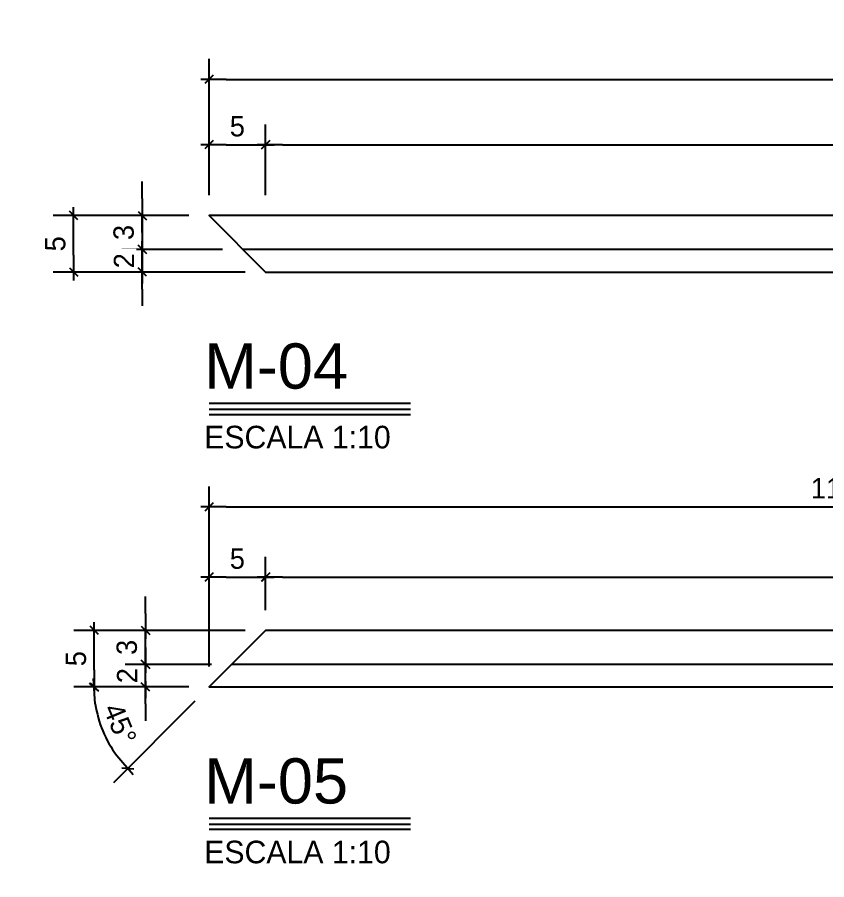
# Model space of a CAD drawing. Header units: millimetres. Extents: x 19458 to 19711, y 4351 to 4752.
# Drawn here: x 19536.67 to 19537.387, y 4510.958 to 4511.721 of the extents above; entities that cross this region are included whole.
import ezdxf
from ezdxf.enums import TextEntityAlignment as Align

# ---------------------------------------------------------------- set-up
doc = ezdxf.new("R2010")
doc.units = ezdxf.units.MM
for name, color, linetype in [('0 @ 0.1', 7, 'Continuous'), ('cotas', 1, 'Continuous'), ('cotas @ 300', 1, 'Continuous'), ('cotas @ 400', 1, 'Continuous'), ('cotas @ 500', 1, 'Continuous'), ('MOLDURAS', 2, 'Continuous'), ('TEXTOS TITULOS @ 0.1', 3, 'Continuous')]:
    doc.layers.add(name, color=color, linetype=linetype)
doc.styles.add('century gothic', font='GOTHIC.TTF')
doc.styles.add('COTAS SMC', font='GOTHIC.TTF')
doc.styles.add('NOTAS', font='GOTHIC.TTF')
doc.styles.add('SMCtitulos', font='sanss___.ttf')
doc.dimstyles.new('ANOTATIVE 100 SMCONSTRUCCIONES', dxfattribs={"dimscale": 0, "dimtxt": 0.18, "dimasz": 0.15, "dimexe": 0.18, "dimexo": 0.09, "dimgap": 0.1, "dimtad": 1, "dimzin": 0, "dimdsep": 46, "dimtxsty": 'century gothic', "dimblk1": 'FLECHA1', "dimblk2": 'FLECHA1', "dimsah": 1, "dimcen": 0.18, "dimdle": 0.075, "dimclrd": 1, "dimclre": 1, "dimclrt": 2, "dimaunit": 1, "dimadec": 0, "dimazin": 0, "dimtfac": 0.75, "dimtix": 1, "dimtmove": 2, "dimatfit": 3, "dimfxl": 0.09, "dimtvp": 1.5, "dimtfill": 1, "dimtolj": 1, "dimtzin": 0, "dimarcsym": 0})
doc.dimstyles.new('ANOTATIVE CM SMCONSTRUCCIONES', dxfattribs={"dimscale": 0, "dimtxt": 0.18, "dimasz": 0.15, "dimexe": 0.18, "dimexo": 0.18, "dimgap": 0.07, "dimtad": 1, "dimdec": 1, "dimlfac": 100, "dimdsep": 46, "dimtxsty": 'century gothic', "dimblk1": 'FLECHA1', "dimblk2": 'FLECHA1', "dimsah": 1, "dimcen": 0.18, "dimdle": 0.075, "dimclrd": 1, "dimclre": 1, "dimclrt": 2, "dimaunit": 1, "dimadec": 0, "dimazin": 2, "dimtfac": 0.75, "dimtdec": 1, "dimtix": 1, "dimtmove": 2, "dimatfit": 3, "dimfxl": 0.09, "dimtvp": 1.5, "dimtfill": 1, "dimtolj": 1, "dimtzin": 0, "dimarcsym": 0})
doc.dimstyles.new('PIES SMCONSTRUCCIONES', dxfattribs={"dimscale": 0, "dimtxt": 0.18, "dimasz": 0.2, "dimexe": 0.18, "dimexo": 0, "dimgap": 0.1, "dimtad": 1, "dimdec": 0, "dimlfac": 39.370079, "dimzin": 0, "dimdsep": 46, "dimlunit": 4, "dimtxsty": 'COTAS SMC', "dimblk1": 'FLECHA1', "dimblk2": 'FLECHA1', "dimsah": 1, "dimcen": 0.2, "dimdle": 0.075, "dimclrd": 1, "dimclre": 1, "dimclrt": 2, "dimaunit": 1, "dimadec": 0, "dimazin": 0, "dimtfac": 0.75, "dimtdec": 0, "dimtix": 1, "dimtmove": 2, "dimatfit": 3, "dimfxl": 0.09, "dimtvp": 1.5, "dimtfill": 1, "dimtolj": 1, "dimtzin": 0, "dimarcsym": 0})

# ---------------------------------------------------------------- blocks, each defined once
blk = doc.blocks.new('FLECHA1')
at = {"color": 4}
blk.add_line((-0.2461764, -0.2480808), (0.2480808, 0.25), dxfattribs=at)
at = {"color": 1}
blk.add_line((-1, 0), (0.4961617, 0), dxfattribs=at)
blk = doc.blocks.new('*D266')
at = {"layer": 'cotas', "color": 1, "lineweight": -2, "transparency": 16777216}
for p, q in [((19614.32604, 4625.84482), (19614.32604, 4700.84482)), ((19570.98361, 4550.84482), (19524.32604, 4550.84482)), ((19614.32604, 4548.42982), (19614.32604, 4550.84482)), ((19570.53386, 4548.42982), (19524.32604, 4548.42982)), ((19614.32604, 4473.42982), (19614.32604, 4398.42982))]:
    blk.add_line(p, q, dxfattribs=at)
at = {"layer": 'Defpoints', "color": 0, "transparency": 16777216}
for p in [(19614.32604, 4550.84482), (19615.98361, 4550.84482), (19615.53386, 4548.42982)]:
    blk.add_point(p, dxfattribs=at)
at = {"layer": 'cotas', "color": 1, "lineweight": -2, "transparency": 16777216, "xscale": 75, "yscale": 75, "zscale": 75}
for p, rotation in [((19614.32604, 4550.84482), 270), ((19614.32604, 4548.42982), 90)]:
    blk.add_blockref('FLECHA1', p, dxfattribs=dict(at, rotation=rotation))
at = {"layer": 'cotas', "color": 2, "transparency": 16777216, "insert": (19517.3376, 4549.63732), "char_height": 90, "attachment_point": 5, "rotation": 90, "style": 'century gothic', "bg_fill": 3, "box_fill_scale": 1.1, "bg_fill_color": 256, "bg_fill_true_color": 13158600, "bg_fill_transparency": 0}
blk.add_mtext('\\A1;2.42', dxfattribs=at)
blk = doc.blocks.new('*D312')
at = {"layer": 'cotas', "color": 1, "lineweight": -2, "transparency": 16777216}
for p, q in [((19614.32604, 4595.84482), (19614.32604, 4640.84482)), ((19588.98361, 4550.84482), (19560.32604, 4550.84482)), ((19614.32604, 4548.42982), (19614.32604, 4550.84482)), ((19588.53386, 4548.42982), (19560.32604, 4548.42982)), ((19614.32604, 4503.42982), (19614.32604, 4458.42982))]:
    blk.add_line(p, q, dxfattribs=at)
at = {"layer": 'Defpoints', "color": 0, "transparency": 16777216}
for p in [(19614.32604, 4550.84482), (19615.98361, 4550.84482), (19615.53386, 4548.42982)]:
    blk.add_point(p, dxfattribs=at)
at = {"layer": 'cotas', "color": 1, "lineweight": -2, "transparency": 16777216, "xscale": 45, "yscale": 45, "zscale": 45}
for p, rotation in [((19614.32604, 4550.84482), 270), ((19614.32604, 4548.42982), 90)]:
    blk.add_blockref('FLECHA1', p, dxfattribs=dict(at, rotation=rotation))
at = {"layer": 'cotas', "color": 2, "transparency": 16777216, "insert": (19556.13297, 4549.63732), "char_height": 54, "attachment_point": 5, "rotation": 90, "style": 'century gothic', "bg_fill": 3, "box_fill_scale": 1.1, "bg_fill_color": 256, "bg_fill_true_color": 13158600, "bg_fill_transparency": 0}
blk.add_mtext('\\A1;2.42', dxfattribs=at)
blk = doc.blocks.new('*D318')
at = {"layer": 'cotas', "color": 1, "lineweight": -2, "transparency": 16777216}
for p, q in [((19614.32604, 4610.84482), (19614.32604, 4670.84482)), ((19579.98361, 4550.84482), (19542.32604, 4550.84482)), ((19614.32604, 4548.42982), (19614.32604, 4550.84482)), ((19579.53386, 4548.42982), (19542.32604, 4548.42982)), ((19614.32604, 4488.42982), (19614.32604, 4428.42982))]:
    blk.add_line(p, q, dxfattribs=at)
at = {"layer": 'Defpoints', "color": 0, "transparency": 16777216}
for p in [(19614.32604, 4550.84482), (19615.98361, 4550.84482), (19615.53386, 4548.42982)]:
    blk.add_point(p, dxfattribs=at)
at = {"layer": 'cotas', "color": 1, "lineweight": -2, "transparency": 16777216, "xscale": 60, "yscale": 60, "zscale": 60}
for p, rotation in [((19614.32604, 4550.84482), 270), ((19614.32604, 4548.42982), 90)]:
    blk.add_blockref('FLECHA1', p, dxfattribs=dict(at, rotation=rotation))
at = {"layer": 'cotas', "color": 2, "transparency": 16777216, "insert": (19536.73528, 4549.63732), "char_height": 72, "attachment_point": 5, "rotation": 90, "style": 'century gothic', "bg_fill": 3, "box_fill_scale": 1.1, "bg_fill_color": 256, "bg_fill_true_color": 13158600, "bg_fill_transparency": 0}
blk.add_mtext('\\A1;2.42', dxfattribs=at)
blk = doc.blocks.new('*D321')
at = {"layer": 'cotas', "color": 1, "lineweight": -2, "transparency": 16777216}
for p, q in [((19620.01281, 4651.75335), (19620.01281, 4751.75335)), ((19620.41685, 4551.75335), (19530.01281, 4551.75335)), ((19620.01281, 4550.53335), (19620.01281, 4551.75335)), ((19620.41685, 4550.53335), (19530.01281, 4550.53335)), ((19620.01281, 4450.53335), (19620.01281, 4350.53335))]:
    blk.add_line(p, q, dxfattribs=at)
at = {"layer": 'Defpoints', "color": 0, "transparency": 16777216}
for p in [(19620.01281, 4551.75335), (19620.41685, 4551.75335), (19620.41685, 4550.53335)]:
    blk.add_point(p, dxfattribs=at)
at = {"layer": 'cotas', "color": 1, "lineweight": -2, "transparency": 16777216, "xscale": 100, "yscale": 100, "zscale": 100}
for p, rotation in [((19620.01281, 4551.75335), 270), ((19620.01281, 4550.53335), 90)]:
    blk.add_blockref('FLECHA1', p, dxfattribs=dict(at, rotation=rotation))
at = {"layer": 'cotas', "color": 2, "transparency": 16777216, "insert": (19523.88092, 4551.14335), "char_height": 90, "attachment_point": 5, "rotation": 90, "style": 'COTAS SMC', "bg_fill": 3, "box_fill_scale": 1.1, "bg_fill_color": 256, "bg_fill_true_color": 13158600, "bg_fill_transparency": 0}
blk.add_mtext("\\A1;4'", dxfattribs=at)
blk = doc.blocks.new('*D371')
at = {"layer": 'cotas', "color": 1, "lineweight": -2, "transparency": 16777216}
for p, q in [((19620.01281, 4631.75335), (19620.01281, 4711.75335)), ((19620.41685, 4551.75335), (19548.01281, 4551.75335)), ((19620.01281, 4550.53335), (19620.01281, 4551.75335)), ((19620.41685, 4550.53335), (19548.01281, 4550.53335)), ((19620.01281, 4470.53335), (19620.01281, 4390.53335))]:
    blk.add_line(p, q, dxfattribs=at)
at = {"layer": 'Defpoints', "color": 0, "transparency": 16777216}
for p in [(19620.01281, 4551.75335), (19620.41685, 4551.75335), (19620.41685, 4550.53335)]:
    blk.add_point(p, dxfattribs=at)
at = {"layer": 'cotas', "color": 1, "lineweight": -2, "transparency": 16777216, "xscale": 80, "yscale": 80, "zscale": 80}
for p, rotation in [((19620.01281, 4551.75335), 270), ((19620.01281, 4550.53335), 90)]:
    blk.add_blockref('FLECHA1', p, dxfattribs=dict(at, rotation=rotation))
at = {"layer": 'cotas', "color": 2, "transparency": 16777216, "insert": (19543.1073, 4551.14335), "char_height": 72, "attachment_point": 5, "rotation": 90, "style": 'COTAS SMC', "bg_fill": 3, "box_fill_scale": 1.1, "bg_fill_color": 256, "bg_fill_true_color": 13158600, "bg_fill_transparency": 0}
blk.add_mtext("\\A1;4'", dxfattribs=at)
blk = doc.blocks.new('M04')
at = {"layer": 'MOLDURAS'}
blk.add_line((19450.06071, 4516.83753), (19447.27921, 4516.83753), dxfattribs=at)
blk.add_lwpolyline([(19450.06071, 4516.81753), (19450.06071, 4516.86753), (19447.24921, 4516.86753), (19447.29921, 4516.81753)], close=True, dxfattribs=at)
blk = doc.blocks.new('m5')
at = {"layer": 'MOLDURAS'}
blk.add_line((19451.06671, 4516.86753), (19451.06671, 4515.76254), dxfattribs=at)
blk.add_lwpolyline([(19451.04671, 4516.86753), (19451.09671, 4516.86753), (19451.09671, 4515.79254), (19451.04671, 4515.74254)], close=True, dxfattribs=at)
blk = doc.blocks.new('*U259')
at = {"color": 2}
blk.add_line((0.0001, 0.052), (1.7824, 0.052), dxfattribs=at)
at = {"color": 250}
blk.add_line((0.0001, 0), (1.7824, 0), dxfattribs=at)
at = {"color": 7}
blk.add_line((0.0001, -0.0469), (1.7824, -0.0469), dxfattribs=at)
at = {"color": 0, "linetype": 'ByBlock', "lineweight": -2, "style": 'NOTAS'}
for tag, p in [('1TITLE', (0.027, 1.0142)), ('2TITLE', (-0.0431, 0.1812))]:
    blk.add_attdef(tag, p, '', height=0.3, dxfattribs=at)
blk.add_attdef('SCALE', text='', height=0.18, dxfattribs=at).set_placement((-0.0431, -0.1475), align=Align.TOP_LEFT)
blk = doc.blocks.new('*D460')
at = {"color": 1, "lineweight": -2, "transparency": 16777216}
for p, q in [((19536.84011, 4511.56321), (19536.84011, 4511.62588)), ((19536.89011, 4511.56321), (19536.89011, 4511.62588)), ((19536.85511, 4511.60788), (19536.87511, 4511.60788))]:
    blk.add_line(p, q, dxfattribs=at)
at = {"layer": 'Defpoints', "color": 0, "transparency": 16777216}
for p in [(19536.89011, 4511.60788), (19536.84011, 4511.54521), (19536.89011, 4511.54521)]:
    blk.add_point(p, dxfattribs=at)
at = {"color": 1, "lineweight": -2, "transparency": 16777216, "xscale": 0.015, "yscale": 0.015, "zscale": 0.015, "rotation": 180}
blk.add_blockref('FLECHA1', (19536.84011, 4511.60788), dxfattribs=at)
at = {"color": 1, "lineweight": -2, "transparency": 16777216, "xscale": 0.015, "yscale": 0.015, "zscale": 0.015}
blk.add_blockref('FLECHA1', (19536.89011, 4511.60788), dxfattribs=at)
at = {"color": 2, "transparency": 16777216, "insert": (19536.86511, 4511.6241), "char_height": 0.018, "attachment_point": 5, "style": 'century gothic', "bg_fill": 3, "box_fill_scale": 1.1, "bg_fill_color": 256, "bg_fill_true_color": 13158600, "bg_fill_transparency": 0}
blk.add_mtext('\\A1;5', dxfattribs=at)
blk = doc.blocks.new('*D461')
at = {"color": 1, "lineweight": -2, "transparency": 16777216}
for p, q in [((19536.89011, 4511.56321), (19536.89011, 4511.62588)), ((19539.65161, 4511.56321), (19539.65161, 4511.62588)), ((19536.90511, 4511.60788), (19539.63661, 4511.60788))]:
    blk.add_line(p, q, dxfattribs=at)
at = {"layer": 'Defpoints', "color": 0, "transparency": 16777216}
for p in [(19539.65161, 4511.60788), (19536.89011, 4511.54521), (19539.65161, 4511.54521)]:
    blk.add_point(p, dxfattribs=at)
at = {"color": 1, "lineweight": -2, "transparency": 16777216, "xscale": 0.015, "yscale": 0.015, "zscale": 0.015, "rotation": 180}
blk.add_blockref('FLECHA1', (19536.89011, 4511.60788), dxfattribs=at)
at = {"color": 1, "lineweight": -2, "transparency": 16777216, "xscale": 0.015, "yscale": 0.015, "zscale": 0.015}
blk.add_blockref('FLECHA1', (19539.65161, 4511.60788), dxfattribs=at)
at = {"color": 2, "transparency": 16777216, "insert": (19538.27086, 4511.62433), "char_height": 0.018, "attachment_point": 5, "style": 'century gothic', "bg_fill": 3, "box_fill_scale": 1.1, "bg_fill_color": 256, "bg_fill_true_color": 13158600, "bg_fill_transparency": 0}
blk.add_mtext('\\A1;276.1', dxfattribs=at)
blk = doc.blocks.new('*D462')
at = {"color": 1, "lineweight": -2, "transparency": 16777216}
for p, q in [((19536.84011, 4511.56321), (19536.84011, 4511.68369)), ((19539.65161, 4511.56143), (19539.65161, 4511.68369)), ((19536.85511, 4511.66569), (19539.63661, 4511.66569))]:
    blk.add_line(p, q, dxfattribs=at)
at = {"layer": 'Defpoints', "color": 0, "transparency": 16777216}
for p in [(19539.65161, 4511.66569), (19536.84011, 4511.54521), (19539.65161, 4511.54343)]:
    blk.add_point(p, dxfattribs=at)
at = {"color": 1, "lineweight": -2, "transparency": 16777216, "xscale": 0.015, "yscale": 0.015, "zscale": 0.015, "rotation": 180}
blk.add_blockref('FLECHA1', (19536.84011, 4511.66569), dxfattribs=at)
at = {"color": 1, "lineweight": -2, "transparency": 16777216, "xscale": 0.015, "yscale": 0.015, "zscale": 0.015}
blk.add_blockref('FLECHA1', (19539.65161, 4511.66569), dxfattribs=at)
at = {"color": 2, "transparency": 16777216, "insert": (19538.24586, 4511.68214), "char_height": 0.018, "attachment_point": 5, "style": 'century gothic', "bg_fill": 3, "box_fill_scale": 1.1, "bg_fill_color": 256, "bg_fill_true_color": 13158600, "bg_fill_transparency": 0}
blk.add_mtext('\\A1;281.1', dxfattribs=at)
blk = doc.blocks.new('*D463')
at = {"color": 1, "lineweight": -2, "transparency": 16777216}
for p, q in [((19536.78104, 4511.56021), (19536.78104, 4511.57521)), ((19536.82211, 4511.54521), (19536.76304, 4511.54521)), ((19536.78104, 4511.54521), (19536.78104, 4511.51521)), ((19536.85211, 4511.51521), (19536.76304, 4511.51521)), ((19536.78104, 4511.50021), (19536.78104, 4511.48521))]:
    blk.add_line(p, q, dxfattribs=at)
at = {"layer": 'Defpoints', "color": 0, "transparency": 16777216}
for p in [(19536.84011, 4511.54521), (19536.78104, 4511.51521), (19536.87011, 4511.51521)]:
    blk.add_point(p, dxfattribs=at)
at = {"color": 1, "lineweight": -2, "transparency": 16777216, "xscale": 0.015, "yscale": 0.015, "zscale": 0.015}
for p, rotation in [((19536.78104, 4511.54521), 270), ((19536.78104, 4511.51521), 90)]:
    blk.add_blockref('FLECHA1', p, dxfattribs=dict(at, rotation=rotation))
at = {"color": 2, "transparency": 16777216, "insert": (19536.76459, 4511.53021), "char_height": 0.018, "attachment_point": 5, "rotation": 90, "style": 'century gothic', "bg_fill": 3, "box_fill_scale": 1.1, "bg_fill_color": 256, "bg_fill_true_color": 13158600, "bg_fill_transparency": 0}
blk.add_mtext('\\A1;3', dxfattribs=at)
blk = doc.blocks.new('*D464')
at = {"color": 1, "lineweight": -2, "transparency": 16777216}
for p, q in [((19536.78104, 4511.53021), (19536.78104, 4511.54521)), ((19536.85211, 4511.51521), (19536.76304, 4511.51521)), ((19536.78104, 4511.51521), (19536.78104, 4511.49521)), ((19536.87211, 4511.49521), (19536.76304, 4511.49521)), ((19536.78104, 4511.48021), (19536.78104, 4511.46521))]:
    blk.add_line(p, q, dxfattribs=at)
at = {"layer": 'Defpoints', "color": 0, "transparency": 16777216}
for p in [(19536.87011, 4511.51521), (19536.78104, 4511.49521), (19536.89011, 4511.49521)]:
    blk.add_point(p, dxfattribs=at)
at = {"color": 1, "lineweight": -2, "transparency": 16777216, "xscale": 0.015, "yscale": 0.015, "zscale": 0.015}
for p, rotation in [((19536.78104, 4511.51521), 270), ((19536.78104, 4511.49521), 90)]:
    blk.add_blockref('FLECHA1', p, dxfattribs=dict(at, rotation=rotation))
at = {"color": 2, "transparency": 16777216, "insert": (19536.76481, 4511.50521), "char_height": 0.018, "attachment_point": 5, "rotation": 90, "style": 'century gothic', "bg_fill": 3, "box_fill_scale": 1.1, "bg_fill_color": 256, "bg_fill_true_color": 13158600, "bg_fill_transparency": 0}
blk.add_mtext('\\A1;2', dxfattribs=at)
blk = doc.blocks.new('*D465')
at = {"color": 1, "lineweight": -2, "transparency": 16777216}
for p, q in [((19536.82211, 4511.54521), (19536.70229, 4511.54521)), ((19536.72029, 4511.51021), (19536.72029, 4511.53021)), ((19536.87211, 4511.49521), (19536.70229, 4511.49521))]:
    blk.add_line(p, q, dxfattribs=at)
at = {"layer": 'Defpoints', "color": 0, "transparency": 16777216}
for p in [(19536.72029, 4511.54521), (19536.84011, 4511.54521), (19536.89011, 4511.49521)]:
    blk.add_point(p, dxfattribs=at)
at = {"color": 1, "lineweight": -2, "transparency": 16777216, "xscale": 0.015, "yscale": 0.015, "zscale": 0.015}
for p, rotation in [((19536.72029, 4511.54521), 90), ((19536.72029, 4511.49521), 270)]:
    blk.add_blockref('FLECHA1', p, dxfattribs=dict(at, rotation=rotation))
at = {"color": 2, "transparency": 16777216, "insert": (19536.70406, 4511.52021), "char_height": 0.018, "attachment_point": 5, "rotation": 90, "style": 'century gothic', "bg_fill": 3, "box_fill_scale": 1.1, "bg_fill_color": 256, "bg_fill_true_color": 13158600, "bg_fill_transparency": 0}
blk.add_mtext('\\A1;5', dxfattribs=at)
blk = doc.blocks.new('*D466')
at = {"color": 1, "lineweight": -2, "transparency": 16777216}
for p, q in [((19536.84011, 4511.14616), (19536.84011, 4511.24333)), ((19536.89011, 4511.19616), (19536.89011, 4511.24333)), ((19536.85511, 4511.22533), (19536.87511, 4511.22533))]:
    blk.add_line(p, q, dxfattribs=at)
at = {"layer": 'Defpoints', "color": 0, "transparency": 16777216}
for p in [(19536.89011, 4511.22533), (19536.89011, 4511.17816), (19536.84011, 4511.12816)]:
    blk.add_point(p, dxfattribs=at)
at = {"color": 1, "lineweight": -2, "transparency": 16777216, "xscale": 0.015, "yscale": 0.015, "zscale": 0.015, "rotation": 180}
blk.add_blockref('FLECHA1', (19536.84011, 4511.22533), dxfattribs=at)
at = {"color": 1, "lineweight": -2, "transparency": 16777216, "xscale": 0.015, "yscale": 0.015, "zscale": 0.015}
blk.add_blockref('FLECHA1', (19536.89011, 4511.22533), dxfattribs=at)
at = {"color": 2, "transparency": 16777216, "insert": (19536.86511, 4511.24156), "char_height": 0.018, "attachment_point": 5, "style": 'century gothic', "bg_fill": 3, "box_fill_scale": 1.1, "bg_fill_color": 256, "bg_fill_true_color": 13158600, "bg_fill_transparency": 0}
blk.add_mtext('\\A1;5', dxfattribs=at)
blk = doc.blocks.new('*D467')
at = {"color": 1, "lineweight": -2, "transparency": 16777216}
for p, q in [((19536.89011, 4511.19616), (19536.89011, 4511.24333)), ((19537.9651, 4511.19616), (19537.9651, 4511.24333)), ((19536.90511, 4511.22533), (19537.9501, 4511.22533))]:
    blk.add_line(p, q, dxfattribs=at)
at = {"layer": 'Defpoints', "color": 0, "transparency": 16777216}
for p in [(19537.9651, 4511.22533), (19536.89011, 4511.17816), (19537.9651, 4511.17816)]:
    blk.add_point(p, dxfattribs=at)
at = {"color": 1, "lineweight": -2, "transparency": 16777216, "xscale": 0.015, "yscale": 0.015, "zscale": 0.015, "rotation": 180}
blk.add_blockref('FLECHA1', (19536.89011, 4511.22533), dxfattribs=at)
at = {"color": 1, "lineweight": -2, "transparency": 16777216, "xscale": 0.015, "yscale": 0.015, "zscale": 0.015}
blk.add_blockref('FLECHA1', (19537.9651, 4511.22533), dxfattribs=at)
at = {"color": 2, "transparency": 16777216, "insert": (19537.42761, 4511.24179), "char_height": 0.018, "attachment_point": 5, "style": 'century gothic', "bg_fill": 3, "box_fill_scale": 1.1, "bg_fill_color": 256, "bg_fill_true_color": 13158600, "bg_fill_transparency": 0}
blk.add_mtext('\\A1;107.5', dxfattribs=at)
blk = doc.blocks.new('*D468')
at = {"color": 1, "lineweight": -2, "transparency": 16777216}
for p, q in [((19536.78383, 4511.16316), (19536.78383, 4511.17816)), ((19536.84211, 4511.14816), (19536.76583, 4511.14816)), ((19536.78383, 4511.12816), (19536.78383, 4511.14816)), ((19536.82211, 4511.12816), (19536.76583, 4511.12816)), ((19536.78383, 4511.11316), (19536.78383, 4511.09816))]:
    blk.add_line(p, q, dxfattribs=at)
at = {"layer": 'Defpoints', "color": 0, "transparency": 16777216}
for p in [(19536.78383, 4511.14816), (19536.86011, 4511.14816), (19536.84011, 4511.12816)]:
    blk.add_point(p, dxfattribs=at)
at = {"color": 1, "lineweight": -2, "transparency": 16777216, "xscale": 0.015, "yscale": 0.015, "zscale": 0.015}
for p, rotation in [((19536.78383, 4511.14816), 270), ((19536.78383, 4511.12816), 90)]:
    blk.add_blockref('FLECHA1', p, dxfattribs=dict(at, rotation=rotation))
at = {"color": 2, "transparency": 16777216, "insert": (19536.7676, 4511.13816), "char_height": 0.018, "attachment_point": 5, "rotation": 90, "style": 'century gothic', "bg_fill": 3, "box_fill_scale": 1.1, "bg_fill_color": 256, "bg_fill_true_color": 13158600, "bg_fill_transparency": 0}
blk.add_mtext('\\A1;2', dxfattribs=at)
blk = doc.blocks.new('*D469')
at = {"color": 1, "lineweight": -2, "transparency": 16777216}
for p, q in [((19536.78383, 4511.19316), (19536.78383, 4511.20816)), ((19536.87211, 4511.17816), (19536.76583, 4511.17816)), ((19536.78383, 4511.14816), (19536.78383, 4511.17816)), ((19536.84211, 4511.14816), (19536.76583, 4511.14816)), ((19536.78383, 4511.13316), (19536.78383, 4511.11816))]:
    blk.add_line(p, q, dxfattribs=at)
at = {"layer": 'Defpoints', "color": 0, "transparency": 16777216}
for p in [(19536.78383, 4511.17816), (19536.89011, 4511.17816), (19536.86011, 4511.14816)]:
    blk.add_point(p, dxfattribs=at)
at = {"color": 1, "lineweight": -2, "transparency": 16777216, "xscale": 0.015, "yscale": 0.015, "zscale": 0.015}
for p, rotation in [((19536.78383, 4511.17816), 270), ((19536.78383, 4511.14816), 90)]:
    blk.add_blockref('FLECHA1', p, dxfattribs=dict(at, rotation=rotation))
at = {"color": 2, "transparency": 16777216, "insert": (19536.76738, 4511.16316), "char_height": 0.018, "attachment_point": 5, "rotation": 90, "style": 'century gothic', "bg_fill": 3, "box_fill_scale": 1.1, "bg_fill_color": 256, "bg_fill_true_color": 13158600, "bg_fill_transparency": 0}
blk.add_mtext('\\A1;3', dxfattribs=at)
blk = doc.blocks.new('*D470')
at = {"color": 1, "lineweight": -2, "transparency": 16777216}
for p, q in [((19536.87211, 4511.17816), (19536.72057, 4511.17816)), ((19536.73857, 4511.14316), (19536.73857, 4511.16316)), ((19536.82211, 4511.12816), (19536.72057, 4511.12816))]:
    blk.add_line(p, q, dxfattribs=at)
at = {"layer": 'Defpoints', "color": 0, "transparency": 16777216}
for p in [(19536.73857, 4511.17816), (19536.89011, 4511.17816), (19536.84011, 4511.12816)]:
    blk.add_point(p, dxfattribs=at)
at = {"color": 1, "lineweight": -2, "transparency": 16777216, "xscale": 0.015, "yscale": 0.015, "zscale": 0.015}
for p, rotation in [((19536.73857, 4511.17816), 90), ((19536.73857, 4511.12816), 270)]:
    blk.add_blockref('FLECHA1', p, dxfattribs=dict(at, rotation=rotation))
at = {"color": 2, "transparency": 16777216, "insert": (19536.72234, 4511.15316), "char_height": 0.018, "attachment_point": 5, "rotation": 90, "style": 'century gothic', "bg_fill": 3, "box_fill_scale": 1.1, "bg_fill_color": 256, "bg_fill_true_color": 13158600, "bg_fill_transparency": 0}
blk.add_mtext('\\A1;5', dxfattribs=at)
blk = doc.blocks.new('*D471')
at = {"color": 1, "lineweight": -2, "transparency": 16777216}
for p, q in [((19536.84011, 4511.14616), (19536.84011, 4511.30538)), ((19537.9651, 4511.19616), (19537.9651, 4511.30538)), ((19536.85511, 4511.28738), (19537.9501, 4511.28738))]:
    blk.add_line(p, q, dxfattribs=at)
at = {"layer": 'Defpoints', "color": 0, "transparency": 16777216}
for p in [(19537.9651, 4511.28738), (19537.9651, 4511.17816), (19536.84011, 4511.12816)]:
    blk.add_point(p, dxfattribs=at)
at = {"color": 1, "lineweight": -2, "transparency": 16777216, "xscale": 0.015, "yscale": 0.015, "zscale": 0.015, "rotation": 180}
blk.add_blockref('FLECHA1', (19536.84011, 4511.28738), dxfattribs=at)
at = {"color": 1, "lineweight": -2, "transparency": 16777216, "xscale": 0.015, "yscale": 0.015, "zscale": 0.015}
blk.add_blockref('FLECHA1', (19537.9651, 4511.28738), dxfattribs=at)
at = {"color": 2, "transparency": 16777216, "insert": (19537.40261, 4511.30383), "char_height": 0.018, "attachment_point": 5, "style": 'century gothic', "bg_fill": 3, "box_fill_scale": 1.1, "bg_fill_color": 256, "bg_fill_true_color": 13158600, "bg_fill_transparency": 0}
blk.add_mtext('\\A1;112.5', dxfattribs=at)
blk = doc.blocks.new('*D502')
at = {"color": 1, "lineweight": -2, "transparency": 16777216}
for p, q in [((19536.82211, 4511.12816), (19536.72034, 4511.12816)), ((19536.82739, 4511.11543), (19536.75542, 4511.04346))]:
    blk.add_line(p, q, dxfattribs=at)
blk.add_arc((19536.84011, 4511.12816), 0.10177, 188.45252, 216.54748, dxfattribs=at)
at = {"layer": 'Defpoints', "color": 0, "transparency": 16777216}
for p in [(19536.89011, 4511.17816), (19536.84011, 4511.12816), (19536.84011, 4511.12816), (19537.9651, 4511.12816)]:
    blk.add_point(p, dxfattribs=at)
at = {"color": 1, "lineweight": -2, "transparency": 16777216, "xscale": 0.015, "yscale": 0.015, "zscale": 0.015}
for p, rotation in [((19536.73834, 4511.12816), 94.22625958607864), ((19536.76815, 4511.05619), 310.7737403991071)]:
    blk.add_blockref('FLECHA1', p, dxfattribs=dict(at, rotation=rotation))
at = {"color": 2, "transparency": 16777216, "insert": (19536.76129, 4511.09551), "char_height": 0.018, "attachment_point": 5, "rotation": 292.5, "style": 'century gothic', "bg_fill": 3, "box_fill_scale": 1.1, "bg_fill_color": 256, "bg_fill_true_color": 13158600, "bg_fill_transparency": 0}
blk.add_mtext('\\A1;45°', dxfattribs=at)
at = {"layer": 'Defpoints', "color": 0, "transparency": 16777216}
blk.add_point((19536.74181, 4511.10181), dxfattribs=at)
blk = doc.blocks.new('*U849')
at = {"layer": 'cotas @ 500'}
dim = blk.add_linear_dim(base=(19614.3260382735, 4550.8448237801), p1=(19615.5338597089, 4548.4298237801), p2=(19615.9836080801, 4550.8448237801), angle=90, dimstyle='ANOTATIVE 100 SMCONSTRUCCIONES', override={"dimscale": 500, "dimtix": 1, "dimtofl": 1, "dimtmove": 1, "dimatfit": 1}, dxfattribs=at)
dim.commit()
dim.dimension.update_dxf_attribs({"geometry": '*D266', "text_midpoint": (19517.3375950376, 4549.6373237801)})
at = {"layer": 'cotas @ 300'}
dim = blk.add_linear_dim(base=(19614.3260382735, 4550.8448237801), p1=(19615.5338597089, 4548.4298237801), p2=(19615.9836080801, 4550.8448237801), angle=90, dimstyle='ANOTATIVE 100 SMCONSTRUCCIONES', override={"dimscale": 300, "dimtix": 1, "dimtofl": 1, "dimtmove": 1, "dimatfit": 1}, dxfattribs=at)
dim.commit()
dim.dimension.update_dxf_attribs({"geometry": '*D312', "text_midpoint": (19556.132972332, 4549.6373237801)})
at = {"layer": 'cotas @ 400'}
dim = blk.add_linear_dim(base=(19614.3260382735, 4550.8448237801), p1=(19615.5338597089, 4548.4298237801), p2=(19615.9836080801, 4550.8448237801), angle=90, dimstyle='ANOTATIVE 100 SMCONSTRUCCIONES', override={"dimscale": 400, "dimtix": 1, "dimtofl": 1, "dimtmove": 1, "dimatfit": 1}, dxfattribs=at)
dim.commit()
dim.dimension.update_dxf_attribs({"geometry": '*D318', "text_midpoint": (19536.7352836848, 4549.6373237801)})
blk = doc.blocks.new('*U851')
at = {"layer": 'cotas @ 500'}
dim = blk.add_linear_dim(base=(19620.01281, 4551.75335), p1=(19620.41685, 4550.53335), p2=(19620.41685, 4551.75335), angle=90, dimstyle='PIES SMCONSTRUCCIONES', override={"dimscale": 500, "dimtix": 1, "dimtofl": 1, "dimtmove": 2, "dimatfit": 3}, dxfattribs=at)
dim.commit()
dim.dimension.update_dxf_attribs({"geometry": '*D321', "text_midpoint": (19523.88092, 4551.14335)})
at = {"layer": 'cotas @ 400'}
dim = blk.add_linear_dim(base=(19620.01281, 4551.75335), p1=(19620.41685, 4550.53335), p2=(19620.41685, 4551.75335), angle=90, dimstyle='PIES SMCONSTRUCCIONES', override={"dimscale": 400, "dimtix": 1, "dimtofl": 1, "dimtmove": 2, "dimatfit": 3}, dxfattribs=at)
dim.commit()
dim.dimension.update_dxf_attribs({"geometry": '*D371', "text_midpoint": (19543.1073, 4551.14335)})

msp = doc.modelspace()

# ---------------------------------------------------------------- block references
at = {"layer": 'cotas'}
msp.add_blockref('*U849', (0, 0), dxfattribs=at)

# ---------------------------------------------------------------- next in the draw order: block references
msp.add_blockref('*U851', (0, 0), dxfattribs=at)

# ---------------------------------------------------------------- next in the draw order: block references
msp.add_blockref('M04', (89.5909, -5.32232))
at = {"xscale": -1, "rotation": 270}
msp.add_blockref('m5', (15021.09757, -14939.91856), dxfattribs=at)
at = {"layer": 'TEXTOS TITULOS @ 0.1'}
ref = msp.add_blockref('*U259', (19536.84011, 4511.37395), dxfattribs=dict(at, xscale=0.1, yscale=0.1, zscale=0.1))
ref.add_attrib('2TITLE', 'M-04', (19536.8358, 4511.39207), dxfattribs={"layer": '0', "color": 0, "linetype": 'ByBlock', "lineweight": -2, "height": 0.04, "style": 'SMCtitulos'})
ref.add_attrib('SCALE', 'ESCALA 1:10', dxfattribs={"layer": '0', "color": 0, "linetype": 'ByBlock', "lineweight": -2, "height": 0.02, "style": 'NOTAS'}).set_placement((19536.8358, 4511.3592), align=Align.TOP_LEFT)
ref = msp.add_blockref('*U259', (19536.84011, 4511.00689), dxfattribs=dict(at, xscale=0.1, yscale=0.1, zscale=0.1))
ref.add_attrib('2TITLE', 'M-05', (19536.8358, 4511.02501), dxfattribs={"layer": '0', "color": 0, "linetype": 'ByBlock', "lineweight": -2, "height": 0.04, "style": 'SMCtitulos'})
ref.add_attrib('SCALE', 'ESCALA 1:10', dxfattribs={"layer": '0', "color": 0, "linetype": 'ByBlock', "lineweight": -2, "height": 0.02, "style": 'NOTAS'}).set_placement((19536.8358, 4510.99214), align=Align.TOP_LEFT)

# ---------------------------------------------------------------- next in the draw order: dimensions: what is measured, and where the dimension line sits
at = {"layer": '0 @ 0.1'}
for base, p1, p2, picture, middle in [((19536.89011, 4511.60788), (19536.84011, 4511.54521), (19536.89011, 4511.54521), '*D460', (19536.86511, 4511.6241)), ((19536.89011, 4511.22533), (19536.84011, 4511.12816), (19536.89011, 4511.17816), '*D466', (19536.86511, 4511.24156))]:
    dim = msp.add_linear_dim(base=base, p1=p1, p2=p2, dimstyle='ANOTATIVE CM SMCONSTRUCCIONES', override={"dimscale": 0.1, "dimtix": 1, "dimtofl": 1, "dimtmove": 2, "dimatfit": 3}, dxfattribs=at)
    dim.commit()
    dim.dimension.update_dxf_attribs({"geometry": picture, "text_midpoint": middle})

# ---------------------------------------------------------------- next in the draw order: dimensions: what is measured, and where the dimension line sits
for base, p1, p2, picture, middle in [((19539.6516139, 4511.6078776), (19536.890114, 4511.5452135), (19539.6516139, 4511.5452135), '*D461', (19538.270864, 4511.6243304)), ((19537.9651, 4511.22533), (19536.89011, 4511.17816), (19537.9651, 4511.17816), '*D467', (19537.42761, 4511.24179))]:
    dim = msp.add_linear_dim(base=base, p1=p1, p2=p2, dimstyle='ANOTATIVE CM SMCONSTRUCCIONES', override={"dimscale": 0.1, "dimtix": 1, "dimtofl": 1, "dimtmove": 2, "dimatfit": 3}, dxfattribs=at)
    dim.commit()
    dim.dimension.update_dxf_attribs({"geometry": picture, "text_midpoint": middle})
dim = msp.add_linear_dim(base=(19536.78383, 4511.14816), p1=(19536.84011, 4511.12816), p2=(19536.86011, 4511.14816), angle=90, dimstyle='ANOTATIVE CM SMCONSTRUCCIONES', override={"dimscale": 0.1, "dimtix": 1, "dimtofl": 1, "dimtmove": 2, "dimatfit": 3}, dxfattribs=at)
dim.commit()
dim.dimension.update_dxf_attribs({"geometry": '*D468', "text_midpoint": (19536.7676, 4511.13816)})

# ---------------------------------------------------------------- next in the draw order: dimensions: what is measured, and where the dimension line sits
dim = msp.add_linear_dim(base=(19539.6516139, 4511.6656897), p1=(19536.840114, 4511.5452135), p2=(19539.6516139, 4511.5434327), dimstyle='ANOTATIVE CM SMCONSTRUCCIONES', override={"dimscale": 0.1, "dimtix": 1, "dimtofl": 1, "dimtmove": 2, "dimatfit": 3}, dxfattribs=at)
dim.commit()
dim.dimension.update_dxf_attribs({"geometry": '*D462', "text_midpoint": (19538.245864, 4511.6821425)})
dim = msp.add_linear_dim(base=(19536.78383, 4511.17816), p1=(19536.86011, 4511.14816), p2=(19536.89011, 4511.17816), angle=90, dimstyle='ANOTATIVE CM SMCONSTRUCCIONES', override={"dimscale": 0.1, "dimtix": 1, "dimtofl": 1, "dimtmove": 2, "dimatfit": 3}, dxfattribs=at)
dim.commit()
dim.dimension.update_dxf_attribs({"geometry": '*D469', "text_midpoint": (19536.76738, 4511.16316)})

# ---------------------------------------------------------------- next in the draw order: dimensions: what is measured, and where the dimension line sits
for base, p1, p2, picture, middle in [((19536.78104, 4511.51521), (19536.84011, 4511.54521), (19536.87011, 4511.51521), '*D463', (19536.76459, 4511.53021)), ((19536.73857, 4511.17816), (19536.84011, 4511.12816), (19536.89011, 4511.17816), '*D470', (19536.72234, 4511.15316))]:
    dim = msp.add_linear_dim(base=base, p1=p1, p2=p2, angle=90, dimstyle='ANOTATIVE CM SMCONSTRUCCIONES', override={"dimscale": 0.1, "dimtix": 1, "dimtofl": 1, "dimtmove": 2, "dimatfit": 3}, dxfattribs=at)
    dim.commit()
    dim.dimension.update_dxf_attribs({"geometry": picture, "text_midpoint": middle})

# ---------------------------------------------------------------- next in the draw order: dimensions: what is measured, and where the dimension line sits
dim = msp.add_linear_dim(base=(19536.78104, 4511.49521), p1=(19536.87011, 4511.51521), p2=(19536.89011, 4511.49521), angle=90, dimstyle='ANOTATIVE CM SMCONSTRUCCIONES', override={"dimscale": 0.1, "dimtix": 1, "dimtofl": 1, "dimtmove": 2, "dimatfit": 3}, dxfattribs=at)
dim.commit()
dim.dimension.update_dxf_attribs({"geometry": '*D464', "text_midpoint": (19536.76481, 4511.50521)})
dim = msp.add_linear_dim(base=(19537.9651, 4511.28738), p1=(19536.84011, 4511.12816), p2=(19537.9651, 4511.17816), dimstyle='ANOTATIVE CM SMCONSTRUCCIONES', override={"dimscale": 0.1, "dimtix": 1, "dimtofl": 1, "dimtmove": 2, "dimatfit": 3}, dxfattribs=at)
dim.commit()
dim.dimension.update_dxf_attribs({"geometry": '*D471', "text_midpoint": (19537.40261, 4511.30383)})

# ---------------------------------------------------------------- next in the draw order: dimensions: what is measured, and where the dimension line sits
dim = msp.add_linear_dim(base=(19536.72029, 4511.54521), p1=(19536.89011, 4511.49521), p2=(19536.84011, 4511.54521), angle=90, dimstyle='ANOTATIVE CM SMCONSTRUCCIONES', override={"dimscale": 0.1, "dimtix": 1, "dimtofl": 1, "dimtmove": 2, "dimatfit": 3}, dxfattribs=at)
dim.commit()
dim.dimension.update_dxf_attribs({"geometry": '*D465', "text_midpoint": (19536.70406, 4511.52021)})
dim = msp.add_angular_dim_2l(base=(19536.74181, 4511.10181), line1=((19536.84011, 4511.12816), (19537.9651, 4511.12816)), line2=((19536.89011, 4511.17816), (19536.84011, 4511.12816)), dimstyle='ANOTATIVE CM SMCONSTRUCCIONES', override={"dimscale": 0.1, "dimtix": 1, "dimtofl": 1, "dimtmove": 2, "dimatfit": 3}, dxfattribs=at)
dim.commit()
dim.dimension.update_dxf_attribs({"geometry": '*D502', "text_midpoint": (19536.76129, 4511.09551)})

doc.saveas('drawing.dxf')
